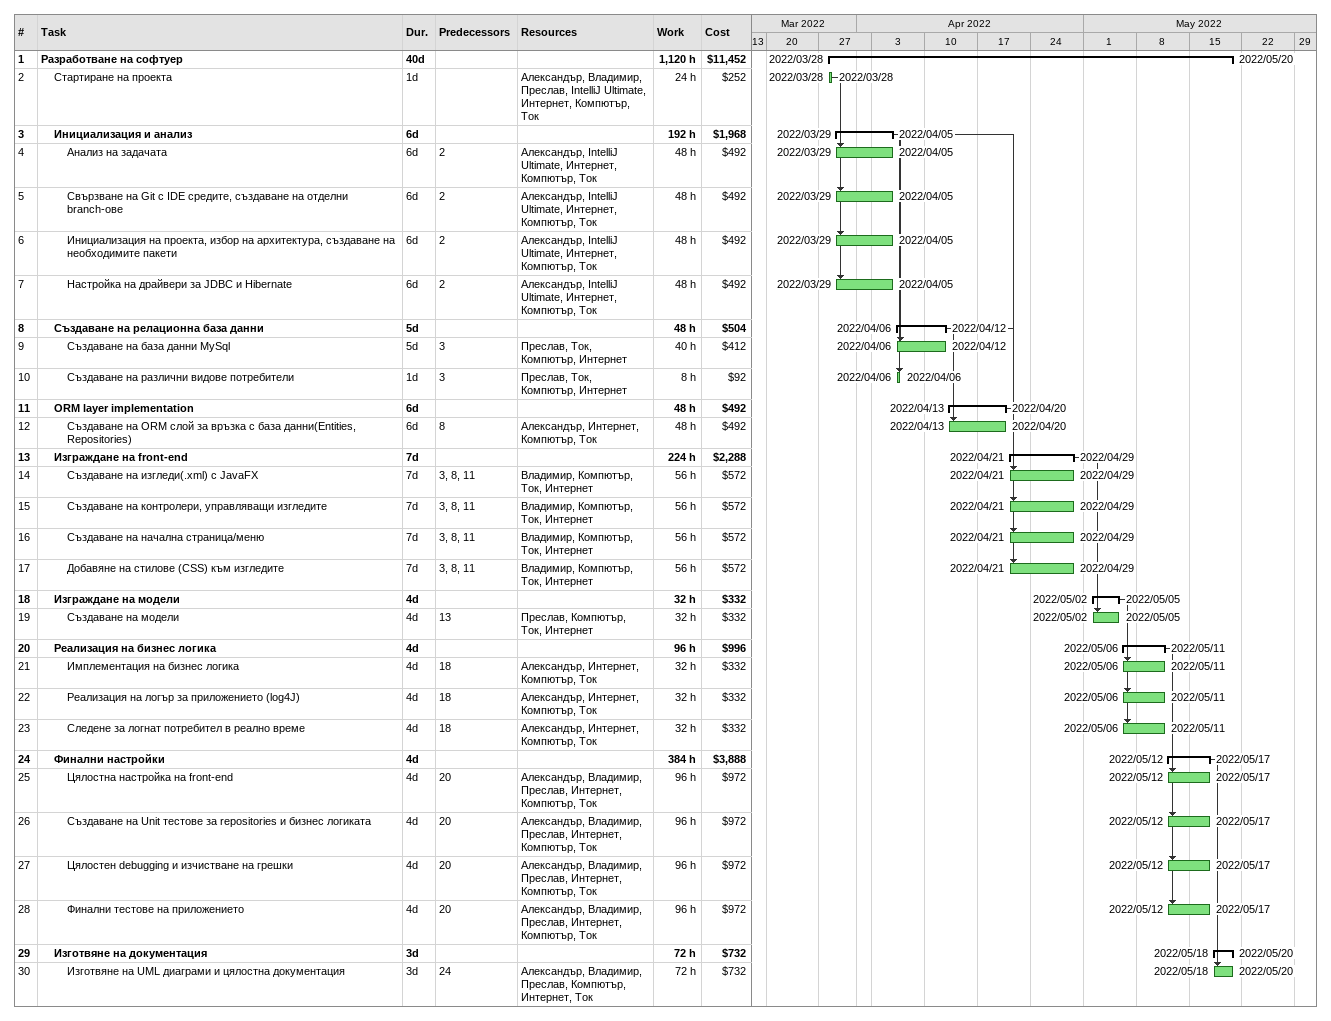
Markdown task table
| ID | Level | Task | Duration | Start | Finish | Predecessors | Resources | Work (h) | Cost ($) |
|---|---|---|---|---|---|---|---|---|---|
| 1 | 1 | **Разработване на софтуер** | 40d | 2022-03-28 | 2022-05-20 |  |  | 1120 | 11452 |
| 2 | 2 | Стартиране на проекта | 1d | 2022-03-28 | 2022-03-28 |  | Александър, Владимир, Преслав, IntelliJ Ultimate, Интернет, Компютър, Ток | 24 | 252 |
| 3 | 2 | **Инициализация и анализ** | 6d | 2022-03-29 | 2022-04-05 |  |  | 192 | 1968 |
| 4 | 3 | Анализ на задачата | 6d | 2022-03-29 | 2022-04-05 | 2 | Александър, IntelliJ Ultimate, Интернет, Компютър, Ток | 48 | 492 |
| 5 | 3 | Свързване на Git с IDE средите, създаване на отделни branch-oве | 6d | 2022-03-29 | 2022-04-05 | 2 | Александър, IntelliJ Ultimate, Интернет, Компютър, Ток | 48 | 492 |
| 6 | 3 | Инициализация на проекта, избор на архитектура, създаване на необходимите пакети | 6d | 2022-03-29 | 2022-04-05 | 2 | Александър, IntelliJ Ultimate, Интернет, Компютър, Ток | 48 | 492 |
| 7 | 3 | Настройка на драйвери за JDBC и Hibernate | 6d | 2022-03-29 | 2022-04-05 | 2 | Александър, IntelliJ Ultimate, Интернет, Компютър, Ток | 48 | 492 |
| 8 | 2 | **Създаване на релационна база данни** | 5d | 2022-04-06 | 2022-04-12 |  |  | 48 | 504 |
| 9 | 3 | Създаване на база данни MySql | 5d | 2022-04-06 | 2022-04-12 | 3 | Преслав, Ток, Компютър, Интернет | 40 | 412 |
| 10 | 3 | Създаване на различни видове потребители | 1d | 2022-04-06 | 2022-04-06 | 3 | Преслав, Ток, Компютър, Интернет | 8 | 92 |
| 11 | 2 | **ORM layer implementation** | 6d | 2022-04-13 | 2022-04-20 |  |  | 48 | 492 |
| 12 | 3 | Създаване на ORM слой за връзка с база данни(Entities, Repositories) | 6d | 2022-04-13 | 2022-04-20 | 8 | Александър, Интернет, Компютър, Ток | 48 | 492 |
| 13 | 2 | **Изграждане на front-end** | 7d | 2022-04-21 | 2022-04-29 |  |  | 224 | 2288 |
| 14 | 3 | Създаване на изгледи(.xml) с JavaFX | 7d | 2022-04-21 | 2022-04-29 | 3, 8, 11 | Владимир, Компютър, Ток, Интернет | 56 | 572 |
| 15 | 3 | Създаване на контролери, управляващи изгледите | 7d | 2022-04-21 | 2022-04-29 | 3, 8, 11 | Владимир, Компютър, Ток, Интернет | 56 | 572 |
| 16 | 3 | Създаване на начална страница/меню | 7d | 2022-04-21 | 2022-04-29 | 3, 8, 11 | Владимир, Компютър, Ток, Интернет | 56 | 572 |
| 17 | 3 | Добавяне на стилове (CSS) към изгледите | 7d | 2022-04-21 | 2022-04-29 | 3, 8, 11 | Владимир, Компютър, Ток, Интернет | 56 | 572 |
| 18 | 2 | **Изграждане на модели** | 4d | 2022-05-02 | 2022-05-05 |  |  | 32 | 332 |
| 19 | 3 | Създаване на модели | 4d | 2022-05-02 | 2022-05-05 | 13 | Преслав, Компютър, Ток, Интернет | 32 | 332 |
| 20 | 2 | **Реализация на бизнес логика** | 4d | 2022-05-06 | 2022-05-11 |  |  | 96 | 996 |
| 21 | 3 | Имплементация на бизнес логика | 4d | 2022-05-06 | 2022-05-11 | 18 | Александър, Интернет, Компютър, Ток | 32 | 332 |
| 22 | 3 | Реализация на логър за приложението (log4J) | 4d | 2022-05-06 | 2022-05-11 | 18 | Александър, Интернет, Компютър, Ток | 32 | 332 |
| 23 | 3 | Следене за логнат потребител в реално време | 4d | 2022-05-06 | 2022-05-11 | 18 | Александър, Интернет, Компютър, Ток | 32 | 332 |
| 24 | 2 | **Финални настройки** | 4d | 2022-05-12 | 2022-05-17 |  |  | 384 | 3888 |
| 25 | 3 | Цялостна настройка на front-end | 4d | 2022-05-12 | 2022-05-17 | 20 | Александър, Владимир, Преслав, Интернет, Компютър, Ток | 96 | 972 |
| 26 | 3 | Създаване на Unit тестове за repositories и бизнес логиката | 4d | 2022-05-12 | 2022-05-17 | 20 | Александър, Владимир, Преслав, Интернет, Компютър, Ток | 96 | 972 |
| 27 | 3 | Цялостен debugging и изчистване на грешки | 4d | 2022-05-12 | 2022-05-17 | 20 | Александър, Владимир, Преслав, Интернет, Компютър, Ток | 96 | 972 |
| 28 | 3 | Финални тестове на приложението | 4d | 2022-05-12 | 2022-05-17 | 20 | Александър, Владимир, Преслав, Интернет, Компютър, Ток | 96 | 972 |
| 29 | 2 | **Изготвяне на документация** | 3d | 2022-05-18 | 2022-05-20 |  |  | 72 | 732 |
| 30 | 3 | Изготвяне на UML диаграми и цялостна документация | 3d | 2022-05-18 | 2022-05-20 | 24 | Александър, Владимир, Преслав, Компютър, Интернет, Ток | 72 | 732 |
